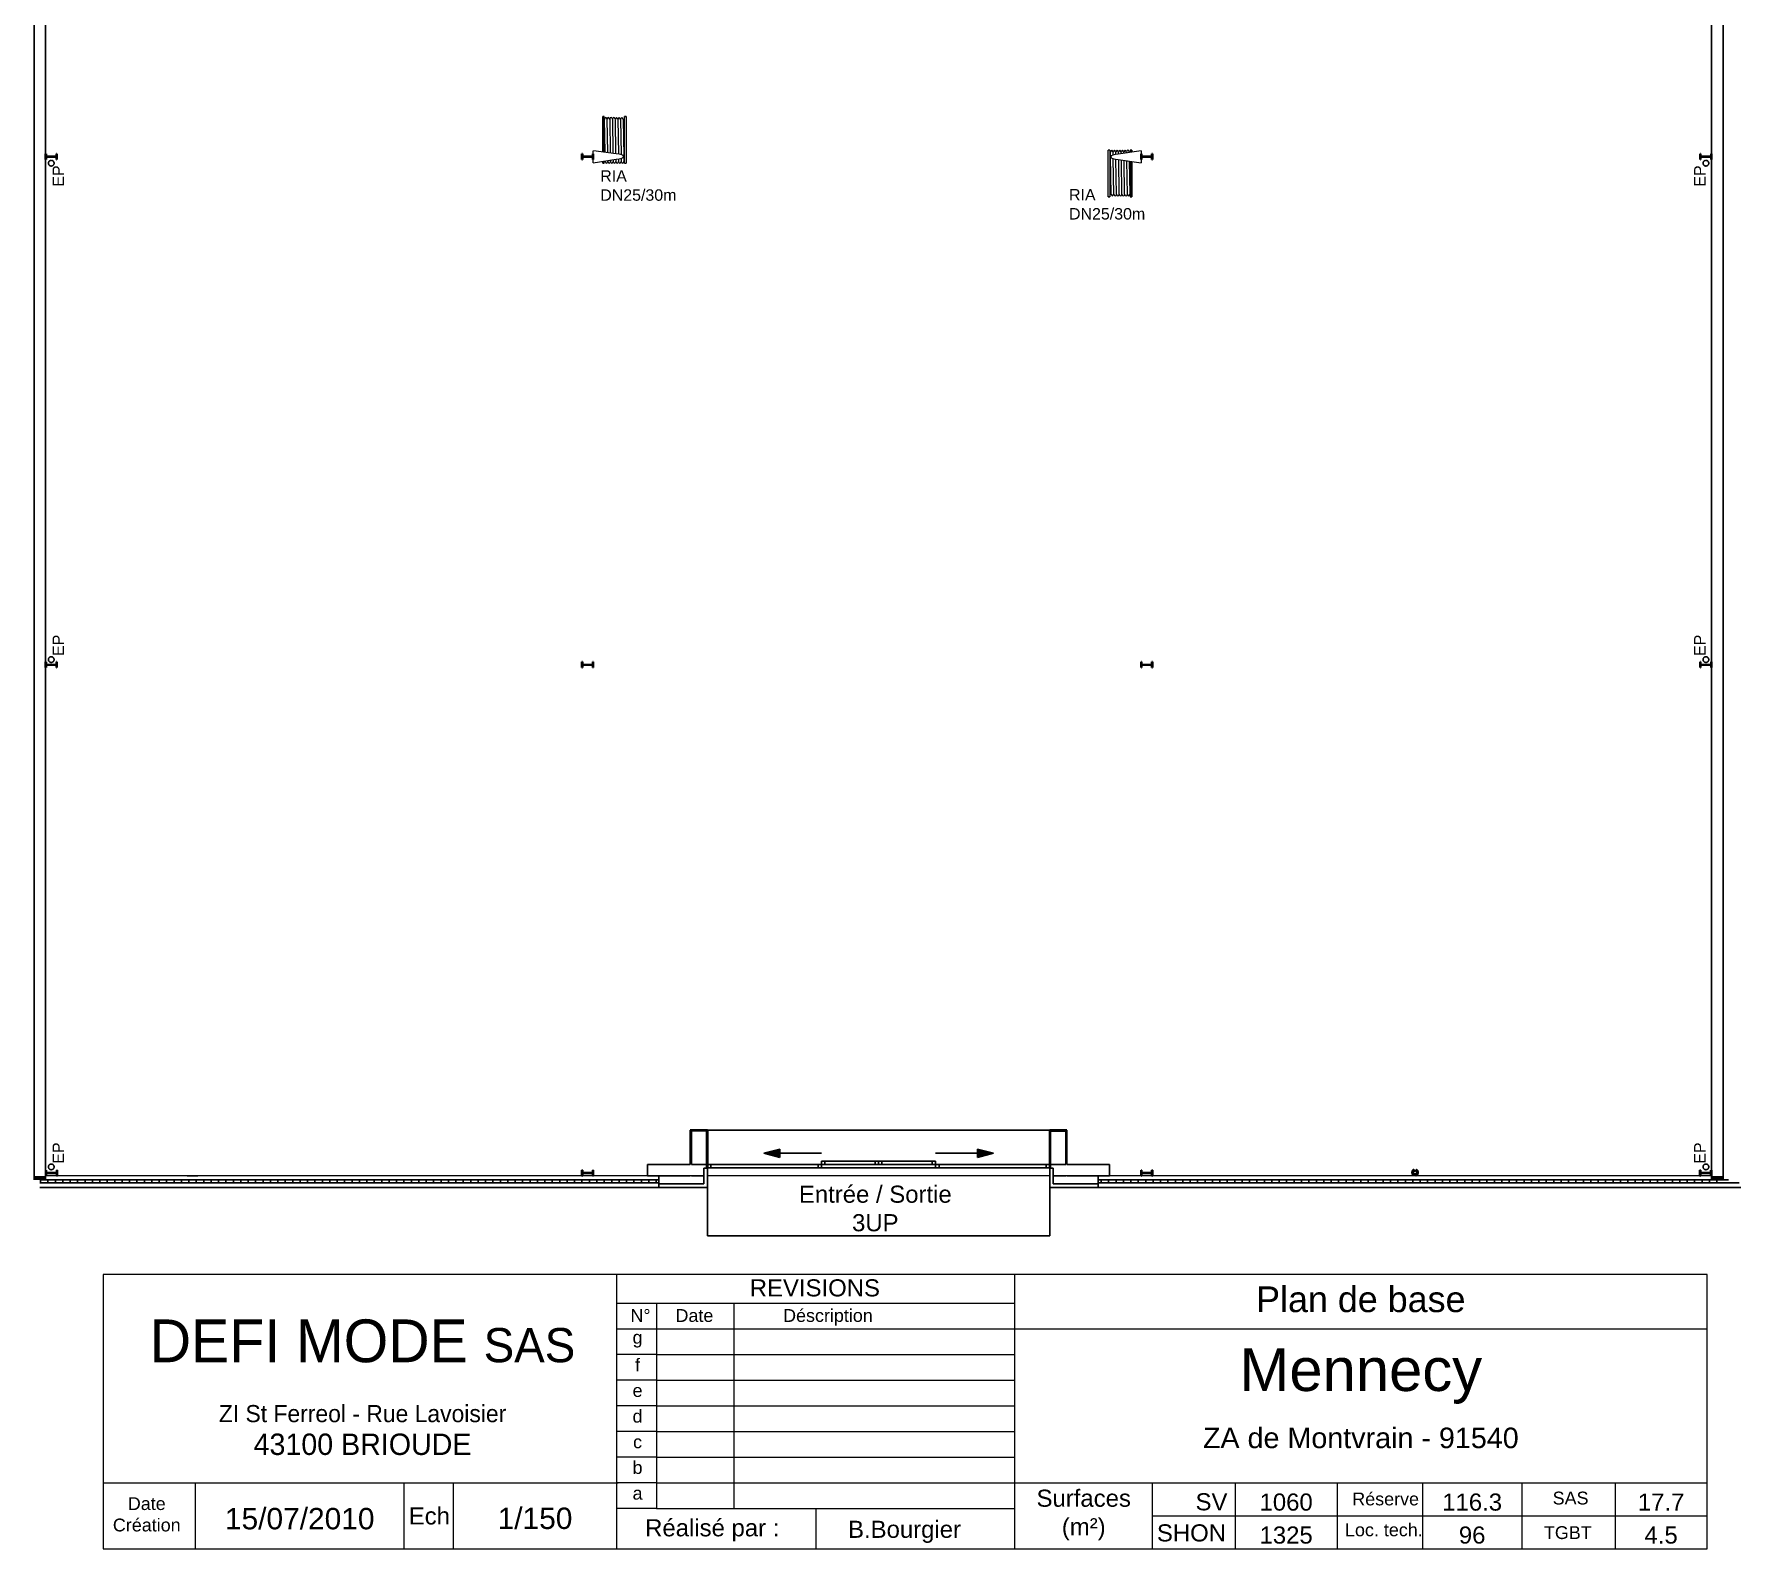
# Model space of a CAD drawing. Header units: millimetres. Extents: x 15590 to 15992, y 1055 to 1132.
# Drawn here: x 15590.28 to 15620.19, y 1063.97 to 1090.53 of the extents above; entities that cross this region are included whole.
import ezdxf
from ezdxf.enums import TextEntityAlignment as Align

# ---------------------------------------------------------------- set-up
doc = ezdxf.new("R2010")
doc.units = ezdxf.units.MM
doc.header["$MEASUREMENT"] = 0
for name, pattern in [('ACAD_ISO07W100', [3.5, 0.5, -3]), ('Court', [0.25, 0.05, -0.075, 0.05, -0.075]), ('Tirets', [0.004586, 0.002822, -0.001764]), ('Tirets courts A', [0.4, 0.2, -0.2])]:
    doc.linetypes.add(name, pattern=pattern)
doc.layers.get('0').update_dxf_attribs({"lineweight": 9})
for name, color, linetype in [('auvent 3D', 7, 'Continuous'), ('Cotation', 7, 'Continuous'), ('EP', 7, 'Continuous'), ('Gondoles.VETTI', 7, 'Continuous'), ('murs exterieurs.P', 7, 'Continuous'), ('murs interieurs.P', 7, 'Continuous'), ('structure', 7, 'Continuous'), ('texte.VETTI', 7, 'Continuous')]:
    doc.layers.add(name, color=color, linetype=linetype)
for name, color, linetype, lineweight in [('DM cloison', 7, 'Continuous', 9), ('DM Divers', 7, 'Continuous', 9), ('DM RIA', 7, 'Continuous', 9)]:
    doc.layers.add(name, color=color, linetype=linetype, lineweight=lineweight)
doc.styles.add('GENERATED_STYLE_2', font='')
doc.styles.get("Standard").update_dxf_attribs({"font": 'swiss.ttf', "height": 0.2})
doc.styles.get('GENERATED_STYLE_2').set_extended_font_data('Arial Occidental')
pattern_1 = [(90, (15581.94118, 1074.65998), (-0.13, 8e-18), []), (180, (15581.94118, 1074.65998), (-8e-18, -0.13), [])]

# ---------------------------------------------------------------- blocks, each defined once
blk = doc.blocks.new('Entrée Sortie')
at = {"layer": 'DM Divers', "insert": (49, 458), "char_height": 300, "width": 3361.04, "attachment_point": 2}
blk.add_mtext('{\\fArial|b0|i0|c0|p34;\\C1;Entrée / Sortie\\Ftxt|c0;\\P\\fArial|b0|i0|c238|p34;3UP}', dxfattribs=at)
blk = doc.blocks.new('*U44')
at = {"layer": 'DM RIA', "color": 1, "linetype": 'Continuous'}
for p, q in [((295, 809), (269, 809)), ((269, 809), (295, 809)), ((269, 809), (269, 198)), ((269, 187), (269, 809)), ((295, 184), (295, 809)), ((295, 759), (298, 759)), ((297, 758), (307, 182)), ((344, 759), (355, 176)), ((392, 760), (402, 169)), ((439, 761), (449, 163)), ((486, 759), (496, 157)), ((533, 759), (544, 152)), ((580, 759), (581, 759)), ((580, 759), (591, 142)), ((627, 759), (639, 113)), ((678, 809), (652, 809)), ((652, -11), (652, 809)), ((652, 809), (678, 809)), ((678, 809), (678, -11)), ((104, 0), (104, 209)), ((104, 0), (508, 60)), ((508, 155), (105, 209)), ((269, -11), (269, 24)), ((269, 18), (269, -11)), ((295, -11), (295, 28)), ((295, 22), (310, 22)), ((310, 31), (310, 22)), ((357, 38), (357, 22)), ((404, 44), (404, 22)), ((451, 51), (452, 22)), ((452, 22), (452, 22)), ((498, 58), (499, 22)), ((545, 64), (546, 22)), ((546, 22), (546, 22)), ((592, 74), (593, 22)), ((639, 103), (640, 22)), ((640, 22), (652, 22)), ((269, -11), (295, -11)), ((295, -11), (269, -11)), ((652, -11), (678, -11))]:
    blk.add_line(p, q, dxfattribs=at)
for centre, major_axis, start_param, end_param in [((323, 661), (-2, 128), 5.58648, 6.97989), ((370, 662), (-2, 128), 5.586496, 6.979875), ((417, 663), (-2, 128), 5.58648, 6.97989), ((464, 663), (-2, 128), 5.58648, 6.97989), ((511, 662), (-2, 128), 5.586491, 6.97988), ((558, 662), (-2, 128), 5.586496, 6.979875), ((606, 661), (-2, 128), 5.58648, 6.97989), ((601, 641), (41, 121), 5.930977, 6.635394), ((334, 119), (0, -128), 5.586483, 6.979887), ((381, 120), (0, -128), 5.586483, 6.979887), ((428, 120), (0, -128), 5.586483, 6.979887), ((475, 120), (0, -128), 5.586483, 6.979887), ((522, 120), (0, -128), 5.586483, 6.979887), ((469, 108), (170, 0), 4.940257, 7.626113), ((570, 120), (0, -128), 5.586483, 6.979887), ((617, 120), (0, -128), 5.586483, 6.979887)]:
    blk.add_ellipse(centre, major_axis=major_axis, ratio=0.287901, start_param=start_param, end_param=end_param, dxfattribs=at)
blk = doc.blocks.new('*U45')
at = {"layer": 'DM RIA', "color": 1, "linetype": 'Continuous'}
for p, q in [((-470, -809), (-470, 11)), ((-443, 11), (-470, 11)), ((-443, 11), (-443, -809)), ((104, 0), (-299, -60)), ((-60, 11), (-86, 11)), ((-86, 11), (-60, 11)), ((-86, 11), (-86, -28)), ((-60, -18), (-60, 11)), ((-60, 11), (-60, -24)), ((104, 0), (104, -209)), ((-431, -22), (-443, -22)), ((-430, -103), (-431, -22)), ((-419, -759), (-430, -113)), ((-383, -74), (-384, -22)), ((-371, -759), (-382, -142)), ((-336, -64), (-337, -22)), ((-337, -22), (-337, -22)), ((-324, -759), (-335, -152)), ((-299, -155), (104, -209)), ((-289, -58), (-290, -22)), ((-277, -759), (-288, -157)), ((-243, -22), (-243, -22)), ((-242, -51), (-243, -22)), ((-230, -761), (-240, -163)), ((-195, -44), (-196, -22)), ((-183, -760), (-193, -169)), ((-148, -38), (-148, -22)), ((-136, -759), (-146, -176)), ((-86, -22), (-101, -22)), ((-101, -31), (-101, -22)), ((-88, -758), (-98, -182)), ((-86, -184), (-86, -809)), ((-60, -187), (-60, -809)), ((-60, -809), (-60, -198)), ((-470, -809), (-443, -809)), ((-443, -809), (-470, -809)), ((-371, -759), (-372, -759)), ((-86, -759), (-89, -759)), ((-86, -809), (-60, -809)), ((-60, -809), (-86, -809))]:
    blk.add_line(p, q, dxfattribs=at)
for centre, major_axis, start_param, end_param in [((-408, -120), (0, 128), 5.586483, 6.979887), ((-361, -120), (0, 128), 5.586483, 6.979887), ((-313, -120), (0, 128), 5.586483, 6.979887), ((-266, -120), (0, 128), 5.586483, 6.979887), ((-219, -120), (0, 128), 5.586483, 6.979887), ((-172, -120), (0, 128), 5.586483, 6.979887), ((-125, -119), (0, 128), 5.586483, 6.979887), ((-260, -108), (-170, 0), 4.940257, 7.626113), ((-392, -641), (-41, -121), 5.930977, 6.635394), ((-397, -661), (2, -128), 5.58648, 6.97989), ((-349, -662), (2, -128), 5.586496, 6.979875), ((-302, -662), (2, -128), 5.586491, 6.97988), ((-255, -663), (2, -128), 5.58648, 6.97989), ((-208, -663), (2, -128), 5.58648, 6.97989), ((-161, -662), (2, -128), 5.586496, 6.979875), ((-114, -661), (2, -128), 5.58648, 6.97989)]:
    blk.add_ellipse(centre, major_axis=major_axis, ratio=0.287901, start_param=start_param, end_param=end_param, dxfattribs=at)
blk = doc.blocks.new('RIA 25 30 m')
at = {"layer": 'DM RIA', "insert": (49, 587), "char_height": 200, "width": 1661.44, "attachment_point": 1}
blk.add_mtext('{\\fArial|b0|i0|c0|p34;\\C1;RIA DN25/30m}', dxfattribs=at)
blk = doc.blocks.new('Cartouche 2009')
at = {"layer": 'DM Divers'}
for p, q in [((-9370.6, 1603), (-9370.6, 0)), ((0, 1603), (-9370.6, 1603)), ((-6368.9, 0), (-6368.9, 1603)), ((-4045.9, 1603), (-4045.9, 0)), ((0, 0), (0, 1603)), ((-6368.9, 1435.3), (-4045.9, 1435.3)), ((-6138.5, 1435.3), (-6138.5, 235.3)), ((-5686.6, 1435.3), (-5686.6, 235.3)), ((-6368.9, 1285.3), (-4045.9, 1285.3)), ((-4045.9, 1285.3), (0, 1285.3)), ((-4045.9, 1285.3), (0, 1285.3)), ((-6138.5, 1135.3), (-6368.9, 1135.3)), ((-6138.5, 1135.3), (-5686.6, 1135.3)), ((-5686.6, 1135.3), (-4045.9, 1135.3)), ((-6138.5, 985.3), (-6368.9, 985.3)), ((-6138.5, 985.3), (-5686.6, 985.3)), ((-5686.6, 985.3), (-4045.9, 985.3)), ((-6138.5, 835.3), (-6368.9, 835.3)), ((-6138.5, 835.3), (-5686.6, 835.3)), ((-5686.6, 835.3), (-4045.9, 835.3)), ((-6138.5, 685.3), (-6368.9, 685.3)), ((-6138.5, 685.3), (-5686.6, 685.3)), ((-5686.6, 685.3), (-4045.9, 685.3)), ((-6138.5, 535.3), (-6368.9, 535.3)), ((-6138.5, 535.3), (-5686.6, 535.3)), ((-5686.6, 535.3), (-4045.9, 535.3)), ((-9363.8, 385.3), (-6362.1, 385.3)), ((-8833.5, 385.3), (-8833.5, 0)), ((-7613.5, 385.3), (-7613.5, 0)), ((-7325.7, 385.3), (-7325.7, 0)), ((-6138.5, 385.3), (-6368.9, 385.3)), ((-6138.5, 385.3), (-5686.6, 385.3)), ((-5686.6, 385.3), (-4045.9, 385.3)), ((-4045.9, 385.3), (0, 385.3)), ((-4045.9, 385.3), (0, 385.3)), ((-3241.8, 385.3), (-3241.8, 0)), ((-2757, 385.3), (-2757, 0)), ((-2161.9, 385.3), (-2161.9, 0)), ((-2161.9, 385.3), (-2161.9, 0)), ((-1663.4, 385.3), (-1663.4, 0)), ((-1082, 385.3), (-1082, 0)), ((-1082, 385.3), (-1082, 0)), ((-537.7, 385.3), (-537.7, 0)), ((-6138.5, 235.3), (-6368.9, 235.3)), ((-6138.5, 235.3), (-5686.6, 235.3)), ((-5686.6, 235.3), (-4045.9, 235.3)), ((-5207.4, 235.3), (-5207.4, 0)), ((-3241.8, 192.7), (0, 192.7)), ((-2757, 192.7), (-2161.9, 192.7)), ((-1663.4, 192.7), (-1082, 192.7)), ((-537.7, 192.7), (0, 192.7)), ((-9370.6, 0), (0, 0)), ((-8833.5, 0), (-7613.5, 0)), ((-7325.7, 0), (-6368.9, 0)), ((-5207.4, 0), (-4045.9, 0)), ((-5207.4, 0), (-4045.9, 0)), ((-2757, 0), (-2161.9, 0)), ((-1663.4, 0), (-1082, 0)), ((-537.7, 0), (0, 0))]:
    blk.add_line(p, q, dxfattribs=at)
for tag, height, p in [('PLANS', 150, (-2023, 1383.6)), ('MAGASIN', 250, (-2023, 922.5)), ('ADRESSE', 120, (-2023, 588.4)), ('0000', 100, (-2459.5, 223.6)), ('0000', 100, (-1372.7, 223.6)), ('0000', 100, (-268.9, 223.6)), ('0000', 100, (-2459.5, 30.9)), ('0000', 100, (-1372.7, 30.9)), ('divers', 75, (-813.7, 57.6)), ('0000', 100, (-268.9, 30.9))]:
    blk.add_attdef(tag, text='', height=height).set_placement(p, align=Align.CENTER)
at = {"layer": 'DM Divers', "width": 4645.94, "attachment_point": 5}
for s, insert, char_height in [('\\PREVISIONS', (-5212.5, 1607.6), 100), ('N°     Date              Déscription', (-5582, 1352.2), 75), ('{\\fCastellar|b0|i0|c0|p18;\\H1.667x;DEFI MODE \\H0.7998x;SAS\\H1.25x;\\P\\H0.2x;\\P\\H2x;ZI St Ferreol - Rue Lavoisier\\H1.5x;\\P\\H0.8333x;43100 BRIOUDE}', (-7855.1, 943.6), 150), ('g', (-6248.3, 1224.7), 75), ('f', (-6248.3, 1074.7), 75), ('e', (-6248.3, 924.7), 75), ('d', (-6248.3, 774.7), 75), ('c', (-6248.3, 624.7), 75), ('b', (-6248.3, 474.7), 75), ('Date \\PCréation', (-9115.6, 201.3), 75), ('a', (-6248.3, 324.7), 75), ('{\\fArial|b0|i0|c204|p34;Surfaces}\\P(m²){\\fArial|b0|i0|c204|p34;        }', (-3641.8, 197.5), 100), ('{\\fArial|b0|i0|c204|p34;SV        }', (-2895.3, 274.2), 100), ('{\\fArial|b0|i0|c204|p34;\\H0.75x;Réserve \\H1.333x;       }', (-1878, 291), 100), ('{\\H0.75x;SAS\\fArial|b0|i0|c204|p34;\\H1.333x;      }', (-797.5, 296.2), 100), ('Ech', (-7464.7, 191.6), 100), ('{\\fArial|b0|i0|c0|p34;Réalisé par :}        ', (-5811.9, 108), 100), ('SHON{\\fArial|b0|i0|c204|p34;        }', (-3012.5, 92.5), 100), ('{\\fArial|b0|i0|c204|p34;\\H0.75x;Loc. tech\\fArial|b0|i0|c0|p34;.\\fArial|b0|i0|c204|p34; \\H1.333x;       }', (-1888.4, 110.5), 100)]:
    blk.add_mtext(s, dxfattribs=dict(at, insert=insert, char_height=char_height))
at = {"layer": 'DM Divers'}
for tag, height, p in [('00/00/0000', 50, (-5912.5, 1189)), ('00/00/0000', 50, (-5912.5, 1039)), ('00/00/0000', 50, (-5912.5, 889)), ('00/00/0000', 50, (-5912.5, 739)), ('00/00/0000', 50, (-5912.5, 589)), ('00/00/0000', 50, (-5912.5, 439)), ('00/00/0000', 50, (-5912.5, 289)), ('00/00/0000', 125, (-8222.1, 114.1)), ('0/000', 125, (-6847.3, 116.3)), ('B.Bourgier', 100, (-4688.7, 64.4))]:
    blk.add_attdef(tag, text='', height=height, dxfattribs=at).set_placement(p, align=Align.CENTER)
for p in [(-5658.6, 1188.3), (-5658.6, 1038.3), (-5658.6, 888.3), (-5658.6, 738.3), (-5658.6, 588.3), (-5658.6, 438.3), (-5658.6, 288.3)]:
    blk.add_attdef('.', p, '', height=50, dxfattribs=at)

msp = doc.modelspace()

# ---------------------------------------------------------------- hatches: boundary and pattern name
at = {"layer": 'murs exterieurs.P', "linetype": 'Continuous', "ltscale": 1000}
for points in [[(15590.279, 1070.44), (15590.379, 1070.44), (15590.379, 1070.51), (15590.279, 1070.51)], [(15590.479, 1070.51), (15590.379, 1070.51), (15590.379, 1070.44), (15590.479, 1070.44)], [(15619.679, 1070.44), (15619.779, 1070.44), (15619.779, 1070.51), (15619.679, 1070.51)], [(15619.879, 1070.51), (15619.779, 1070.51), (15619.779, 1070.44), (15619.879, 1070.44)]]:
    msp.add_hatch(color=256, dxfattribs=at).paths.add_polyline_path(points, flags=0)
h = msp.add_hatch(dxfattribs=at)
h.set_pattern_fill('ISOLANT_POLYSTYRENE_0005', color=256, scale=0.1, angle=90, style=0, pattern_type=2)
h.set_pattern_definition(pattern_1)
h.paths.add_polyline_path([(15590.379, 1070.39), (15601.229, 1070.39), (15601.229, 1070.44), (15590.379, 1070.44)], flags=0)
h = msp.add_hatch(dxfattribs=at)
h.set_pattern_fill('ISOLANT_POLYSTYRENE_0005', color=256, scale=0.1, angle=90, style=0, pattern_type=2)
h.set_pattern_definition(pattern_1)
h.paths.add_polyline_path([(15608.929, 1070.39), (15619.779, 1070.39), (15619.779, 1070.44), (15608.929, 1070.44)], flags=0)
at = {"layer": 'texte.VETTI', "linetype": 'Continuous'}
for points in [[(15603.067, 1070.907), (15603.347, 1070.832), (15603.347, 1070.982)], [(15607.091, 1070.907), (15606.812, 1070.982), (15606.812, 1070.832)]]:
    msp.add_hatch(color=256, dxfattribs=at).paths.add_polyline_path(points, flags=0)

# ---------------------------------------------------------------- linework, layer by layer
at = {"linetype": 'Continuous'}
for p, q in [((15614.516, 1070.605), (15614.446, 1070.605)), ((15614.446, 1070.535), (15614.446, 1070.605)), ((15614.516, 1070.605), (15614.516, 1070.535)), ((15614.516, 1070.535), (15614.446, 1070.535))]:
    msp.add_line(p, q, dxfattribs=at)
for p, q in [((15602.019, 1070.51), (15590.479, 1070.51)), ((15608.079, 1070.51), (15602.079, 1070.51)), ((15619.679, 1070.51), (15608.139, 1070.51))]:
    msp.add_line(p, q)
msp.add_circle((15614.481, 1070.57), 0.025, dxfattribs=at)
at = {"linetype": 'ACAD_ISO07W100', "ltscale": 0.3}
for start, end in [(102.5217, 254.534), (285.466, 74.534)]:
    msp.add_arc((15614.481, 1070.57), 0.06, start, end, dxfattribs=at)
at = {"layer": 'auvent 3D', "linetype": 'Tirets courts A', "ltscale": 1000, "flags": 128}
msp.add_lwpolyline([(15608.079, 1071.31), (15608.079, 1069.46), (15602.079, 1069.46), (15602.079, 1071.31)], close=True, dxfattribs=at)
at = {"layer": 'Cotation', "linetype": 'Continuous', "ltscale": 1000}
msp.add_line((15593.149, 1070.51), (15592.961, 1070.51), dxfattribs=at)
at = {"layer": 'EP', "linetype": 'Tirets', "ltscale": 1000}
for centre in [(15590.579, 1088.263), (15619.579, 1088.263), (15590.579, 1079.561), (15619.579, 1079.561), (15590.579, 1070.669), (15619.579, 1070.669)]:
    msp.add_circle(centre, 0.05, dxfattribs=at)
at = {"layer": 'Gondoles.VETTI', "linetype": 'Continuous', "ltscale": 1000}
for p, q in [((15590.479, 1105.86), (15590.479, 1071.28)), ((15590.479, 1071.28), (15590.479, 1105.86)), ((15619.679, 1103.3), (15619.679, 1076.7)), ((15619.679, 1076.7), (15619.679, 1103.3)), ((15619.679, 1076.7), (15619.679, 1075.7)), ((15619.679, 1075.7), (15619.679, 1076.7))]:
    msp.add_line(p, q, dxfattribs=at)
at = {"layer": 'murs exterieurs.P', "linetype": 'Court', "ltscale": 1000}
msp.add_line((15604.179, 1071.31), (15605.979, 1071.31), dxfattribs=at)
at = {"layer": 'murs exterieurs.P', "color": 31, "linetype": 'Continuous', "lineweight": 25, "ltscale": 1000}
for p, q in [((15602.079, 1070.51), (15602.079, 1070.71)), ((15608.079, 1070.51), (15608.079, 1070.71)), ((15601.229, 1070.44), (15590.379, 1070.44)), ((15601.229, 1070.44), (15601.229, 1070.51)), ((15608.929, 1070.51), (15608.929, 1070.44)), ((15619.974, 1070.44), (15608.929, 1070.44))]:
    msp.add_line(p, q, dxfattribs=at)
at = {"layer": 'murs exterieurs.P', "linetype": 'Continuous', "ltscale": 1000}
for p, q in [((15602.079, 1070.65), (15602.079, 1070.71)), ((15602.079, 1070.71), (15602.139, 1070.71)), ((15602.139, 1070.65), (15602.079, 1070.65)), ((15602.139, 1070.71), (15602.139, 1070.65)), ((15604.019, 1070.71), (15602.139, 1070.71)), ((15604.019, 1070.65), (15602.139, 1070.65)), ((15604.019, 1070.65), (15604.019, 1070.71)), ((15604.019, 1070.71), (15604.079, 1070.71)), ((15604.019, 1070.71), (15604.079, 1070.71)), ((15604.019, 1070.65), (15604.019, 1070.71)), ((15604.079, 1070.65), (15604.019, 1070.65)), ((15604.079, 1070.65), (15604.019, 1070.65)), ((15604.079, 1070.71), (15604.079, 1070.77)), ((15604.079, 1070.77), (15604.139, 1070.77)), ((15604.079, 1070.71), (15604.079, 1070.65)), ((15604.139, 1070.71), (15604.079, 1070.71)), ((15604.079, 1070.71), (15604.079, 1070.65)), ((15604.079, 1070.71), (15606.079, 1070.71)), ((15604.079, 1070.65), (15606.079, 1070.65)), ((15604.139, 1070.77), (15604.139, 1070.71)), ((15605.019, 1070.77), (15604.139, 1070.77)), ((15605.019, 1070.71), (15604.139, 1070.71)), ((15605.019, 1070.71), (15605.019, 1070.77)), ((15605.019, 1070.77), (15605.079, 1070.77)), ((15605.079, 1070.71), (15605.019, 1070.71)), ((15605.079, 1070.77), (15605.079, 1070.71)), ((15605.139, 1070.77), (15605.079, 1070.77)), ((15605.079, 1070.77), (15605.079, 1070.71)), ((15605.079, 1070.71), (15605.139, 1070.71)), ((15605.139, 1070.71), (15605.139, 1070.77)), ((15605.139, 1070.77), (15606.019, 1070.77)), ((15605.139, 1070.71), (15606.019, 1070.71)), ((15606.079, 1070.77), (15606.019, 1070.77)), ((15606.019, 1070.77), (15606.019, 1070.71)), ((15606.019, 1070.71), (15606.079, 1070.71)), ((15606.079, 1070.71), (15606.079, 1070.77)), ((15606.139, 1070.71), (15606.079, 1070.71)), ((15606.079, 1070.71), (15606.079, 1070.65)), ((15606.079, 1070.71), (15606.139, 1070.71)), ((15606.079, 1070.65), (15606.079, 1070.71)), ((15606.079, 1070.65), (15606.139, 1070.65)), ((15606.139, 1070.65), (15606.079, 1070.65)), ((15606.139, 1070.65), (15606.139, 1070.71)), ((15606.139, 1070.71), (15608.019, 1070.71)), ((15606.139, 1070.71), (15606.139, 1070.65)), ((15606.139, 1070.65), (15608.019, 1070.65)), ((15608.079, 1070.71), (15608.019, 1070.71)), ((15608.019, 1070.71), (15608.019, 1070.65)), ((15608.019, 1070.65), (15608.079, 1070.65)), ((15608.079, 1070.65), (15608.079, 1070.71)), ((15590.279, 1070.51), (15590.279, 1070.44)), ((15590.379, 1070.39), (15601.229, 1070.39)), ((15590.479, 1070.44), (15590.479, 1070.51)), ((15601.229, 1070.44), (15601.229, 1070.51)), ((15601.229, 1070.39), (15601.229, 1070.44)), ((15601.229, 1070.39), (15601.229, 1070.44)), ((15601.229, 1070.31), (15601.229, 1070.39)), ((15601.229, 1070.31), (15601.229, 1070.39)), ((15608.929, 1070.44), (15608.929, 1070.51)), ((15608.929, 1070.44), (15608.929, 1070.39)), ((15608.929, 1070.39), (15608.929, 1070.44)), ((15608.929, 1070.39), (15608.929, 1070.31)), ((15608.929, 1070.39), (15620.159, 1070.39)), ((15608.929, 1070.31), (15608.929, 1070.39)), ((15619.679, 1070.51), (15619.679, 1070.44)), ((15619.879, 1070.44), (15619.879, 1070.51))]:
    msp.add_line(p, q, dxfattribs=at)
at = {"layer": 'murs exterieurs.P', "linetype": 'Continuous', "ltscale": 1000, "flags": 128}
for points in [[(15590.279, 1115.159), (15590.279, 1070.51)], [(15590.479, 1070.51), (15590.479, 1115.159)], [(15619.679, 1096.308), (15619.679, 1070.51)], [(15619.879, 1070.51), (15619.879, 1096.308)], [(15602.069, 1070.649), (15602.019, 1070.649)], [(15602.019, 1070.649), (15602.019, 1070.37)], [(15602.079, 1070.31), (15602.079, 1070.649)], [(15608.079, 1070.649), (15608.079, 1070.31)], [(15608.139, 1070.649), (15608.089, 1070.649)], [(15608.139, 1070.37), (15608.139, 1070.649)], [(15590.379, 1070.31), (15601.229, 1070.31)], [(15602.019, 1070.37), (15601.229, 1070.37)], [(15601.229, 1070.37), (15601.229, 1070.31)], [(15601.229, 1070.31), (15602.079, 1070.31)], [(15608.079, 1070.31), (15608.929, 1070.31)], [(15608.929, 1070.37), (15608.139, 1070.37)], [(15608.929, 1070.31), (15608.929, 1070.37)], [(15608.929, 1070.31), (15620.192, 1070.31)]]:
    msp.add_lwpolyline(points, dxfattribs=at)
at = {"layer": 'murs exterieurs.P', "color": 31, "linetype": 'Continuous', "lineweight": 25, "ltscale": 1000, "flags": 128}
for points in [[(15601.779, 1070.71), (15601.029, 1070.71)], [(15601.029, 1070.71), (15601.029, 1070.51)], [(15602.079, 1070.71), (15601.799, 1070.71)], [(15608.359, 1070.71), (15608.079, 1070.71)], [(15609.129, 1070.71), (15608.379, 1070.71)], [(15609.129, 1070.51), (15609.129, 1070.71)], [(15601.029, 1070.51), (15601.779, 1070.51)], [(15601.799, 1070.51), (15602.019, 1070.51)], [(15608.139, 1070.51), (15608.359, 1070.51)], [(15608.379, 1070.51), (15609.129, 1070.51)]]:
    msp.add_lwpolyline(points, dxfattribs=at)
at = {"layer": 'murs interieurs.P', "linetype": 'Continuous', "ltscale": 1000, "flags": 128}
for points in [[(15619.679, 1075.561), (15619.679, 1075.611)], [(15619.679, 1074.561), (15619.679, 1074.611)], [(15619.679, 1073.561), (15619.679, 1073.611)], [(15619.679, 1072.561), (15619.679, 1072.611)]]:
    msp.add_lwpolyline(points, dxfattribs=at)
at = {"layer": 'murs interieurs.P', "linetype": 'Court', "ltscale": 1000, "flags": 128}
for points in [[(15601.779, 1071.315), (15601.779, 1070.71)], [(15601.799, 1070.71), (15601.799, 1071.305)], [(15608.359, 1071.3), (15608.359, 1070.71)], [(15608.379, 1070.71), (15608.379, 1071.31)]]:
    msp.add_lwpolyline(points, dxfattribs=at)
at = {"layer": 'murs interieurs.P', "color": 160, "linetype": 'Continuous', "lineweight": 35, "ltscale": 1000, "flags": 128}
for points in [[(15602.079, 1071.315), (15601.779, 1071.315)], [(15601.799, 1071.305), (15602.069, 1071.305)], [(15602.069, 1071.305), (15602.069, 1070.649)], [(15602.079, 1070.649), (15602.079, 1071.315)], [(15608.079, 1071.31), (15608.079, 1070.649)], [(15608.379, 1071.31), (15608.079, 1071.31)], [(15608.089, 1070.649), (15608.089, 1071.3)], [(15608.089, 1071.3), (15608.359, 1071.3)]]:
    msp.add_lwpolyline(points, dxfattribs=at)
at = {"layer": 'structure', "color": 160, "linetype": 'Continuous', "lineweight": 35, "ltscale": 1000}
for p, q in [((15590.479, 1088.427), (15590.488, 1088.427)), ((15590.479, 1088.327), (15590.479, 1088.427)), ((15590.488, 1088.327), (15590.479, 1088.327)), ((15590.488, 1088.427), (15590.488, 1088.385)), ((15590.488, 1088.368), (15590.488, 1088.327)), ((15590.493, 1088.38), (15590.665, 1088.38)), ((15590.665, 1088.374), (15590.493, 1088.374)), ((15590.671, 1088.385), (15590.671, 1088.427)), ((15590.671, 1088.427), (15590.679, 1088.427)), ((15590.671, 1088.327), (15590.671, 1088.368)), ((15590.679, 1088.327), (15590.671, 1088.327)), ((15590.679, 1088.427), (15590.679, 1088.327)), ((15599.888, 1088.427), (15599.879, 1088.427)), ((15599.879, 1088.427), (15599.879, 1088.327)), ((15599.879, 1088.327), (15599.888, 1088.327)), ((15599.888, 1088.385), (15599.888, 1088.427)), ((15599.888, 1088.327), (15599.888, 1088.368)), ((15600.065, 1088.38), (15599.893, 1088.38)), ((15599.893, 1088.374), (15600.065, 1088.374)), ((15600.079, 1088.427), (15600.071, 1088.427)), ((15600.071, 1088.427), (15600.071, 1088.385)), ((15600.071, 1088.368), (15600.071, 1088.327)), ((15600.071, 1088.327), (15600.079, 1088.327)), ((15600.079, 1088.327), (15600.079, 1088.427)), ((15609.688, 1088.427), (15609.679, 1088.427)), ((15609.679, 1088.427), (15609.679, 1088.327)), ((15609.679, 1088.327), (15609.688, 1088.327)), ((15609.688, 1088.385), (15609.688, 1088.427)), ((15609.688, 1088.327), (15609.688, 1088.368)), ((15609.865, 1088.38), (15609.693, 1088.38)), ((15609.693, 1088.374), (15609.865, 1088.374)), ((15609.879, 1088.427), (15609.871, 1088.427)), ((15609.871, 1088.427), (15609.871, 1088.385)), ((15609.871, 1088.368), (15609.871, 1088.327)), ((15609.871, 1088.327), (15609.879, 1088.327)), ((15609.879, 1088.327), (15609.879, 1088.427)), ((15619.487, 1088.427), (15619.479, 1088.427)), ((15619.479, 1088.427), (15619.479, 1088.327)), ((15619.479, 1088.327), (15619.487, 1088.327)), ((15619.487, 1088.385), (15619.487, 1088.427)), ((15619.487, 1088.327), (15619.487, 1088.368)), ((15619.665, 1088.38), (15619.493, 1088.38)), ((15619.493, 1088.374), (15619.665, 1088.374)), ((15619.679, 1088.427), (15619.67, 1088.427)), ((15619.67, 1088.427), (15619.67, 1088.385)), ((15619.67, 1088.368), (15619.67, 1088.327)), ((15619.67, 1088.327), (15619.679, 1088.327)), ((15619.679, 1088.327), (15619.679, 1088.427)), ((15590.479, 1079.52), (15590.488, 1079.52)), ((15590.479, 1079.42), (15590.479, 1079.52)), ((15590.488, 1079.42), (15590.479, 1079.42)), ((15590.488, 1079.52), (15590.488, 1079.478)), ((15590.488, 1079.461), (15590.488, 1079.42)), ((15590.493, 1079.472), (15590.665, 1079.472)), ((15590.665, 1079.467), (15590.493, 1079.467)), ((15590.671, 1079.478), (15590.671, 1079.52)), ((15590.671, 1079.52), (15590.679, 1079.52)), ((15590.671, 1079.42), (15590.671, 1079.461)), ((15590.679, 1079.42), (15590.671, 1079.42)), ((15590.679, 1079.52), (15590.679, 1079.42)), ((15599.888, 1079.52), (15599.879, 1079.52)), ((15599.879, 1079.52), (15599.879, 1079.42)), ((15599.879, 1079.42), (15599.888, 1079.42)), ((15599.888, 1079.478), (15599.888, 1079.52)), ((15599.888, 1079.42), (15599.888, 1079.461)), ((15600.065, 1079.472), (15599.893, 1079.472)), ((15599.893, 1079.467), (15600.065, 1079.467)), ((15600.079, 1079.52), (15600.071, 1079.52)), ((15600.071, 1079.52), (15600.071, 1079.478)), ((15600.071, 1079.461), (15600.071, 1079.42)), ((15600.071, 1079.42), (15600.079, 1079.42)), ((15600.079, 1079.42), (15600.079, 1079.52)), ((15609.688, 1079.52), (15609.679, 1079.52)), ((15609.679, 1079.52), (15609.679, 1079.42)), ((15609.679, 1079.42), (15609.688, 1079.42)), ((15609.688, 1079.478), (15609.688, 1079.52)), ((15609.688, 1079.42), (15609.688, 1079.461)), ((15609.865, 1079.472), (15609.693, 1079.472)), ((15609.693, 1079.467), (15609.865, 1079.467)), ((15609.879, 1079.52), (15609.871, 1079.52)), ((15609.871, 1079.52), (15609.871, 1079.478)), ((15609.871, 1079.461), (15609.871, 1079.42)), ((15609.871, 1079.42), (15609.879, 1079.42)), ((15609.879, 1079.42), (15609.879, 1079.52)), ((15619.487, 1079.52), (15619.479, 1079.52)), ((15619.479, 1079.52), (15619.479, 1079.42)), ((15619.479, 1079.42), (15619.487, 1079.42)), ((15619.487, 1079.478), (15619.487, 1079.52)), ((15619.487, 1079.42), (15619.487, 1079.461)), ((15619.665, 1079.472), (15619.493, 1079.472)), ((15619.493, 1079.467), (15619.665, 1079.467)), ((15619.679, 1079.52), (15619.67, 1079.52)), ((15619.67, 1079.52), (15619.67, 1079.478)), ((15619.67, 1079.461), (15619.67, 1079.42)), ((15619.67, 1079.42), (15619.679, 1079.42)), ((15619.679, 1079.42), (15619.679, 1079.52)), ((15590.483, 1070.61), (15590.492, 1070.61)), ((15590.483, 1070.51), (15590.483, 1070.61)), ((15590.492, 1070.61), (15590.492, 1070.568)), ((15590.497, 1070.562), (15590.669, 1070.562)), ((15590.675, 1070.568), (15590.675, 1070.61)), ((15590.675, 1070.61), (15590.683, 1070.61)), ((15590.683, 1070.61), (15590.683, 1070.51)), ((15599.888, 1070.612), (15599.879, 1070.612)), ((15599.879, 1070.612), (15599.879, 1070.512)), ((15599.888, 1070.571), (15599.888, 1070.612)), ((15600.065, 1070.565), (15599.893, 1070.565)), ((15600.079, 1070.612), (15600.071, 1070.612)), ((15600.071, 1070.612), (15600.071, 1070.571)), ((15600.079, 1070.512), (15600.079, 1070.612)), ((15609.688, 1070.612), (15609.679, 1070.612)), ((15609.679, 1070.612), (15609.679, 1070.512)), ((15609.688, 1070.571), (15609.688, 1070.612)), ((15609.865, 1070.565), (15609.693, 1070.565)), ((15609.879, 1070.612), (15609.871, 1070.612)), ((15609.871, 1070.612), (15609.871, 1070.571)), ((15609.879, 1070.512), (15609.879, 1070.612)), ((15619.484, 1070.61), (15619.475, 1070.61)), ((15619.475, 1070.61), (15619.475, 1070.51)), ((15619.484, 1070.568), (15619.484, 1070.61)), ((15619.661, 1070.562), (15619.489, 1070.562)), ((15619.675, 1070.61), (15619.667, 1070.61)), ((15619.667, 1070.61), (15619.667, 1070.568)), ((15619.675, 1070.51), (15619.675, 1070.61)), ((15590.492, 1070.51), (15590.483, 1070.51)), ((15590.492, 1070.551), (15590.492, 1070.51)), ((15590.669, 1070.557), (15590.497, 1070.557)), ((15590.675, 1070.51), (15590.675, 1070.551)), ((15590.683, 1070.51), (15590.675, 1070.51)), ((15599.879, 1070.512), (15599.888, 1070.512)), ((15599.888, 1070.512), (15599.888, 1070.554)), ((15599.893, 1070.56), (15600.065, 1070.56)), ((15600.071, 1070.554), (15600.071, 1070.512)), ((15600.071, 1070.512), (15600.079, 1070.512)), ((15609.679, 1070.512), (15609.688, 1070.512)), ((15609.688, 1070.512), (15609.688, 1070.554)), ((15609.693, 1070.56), (15609.865, 1070.56)), ((15609.871, 1070.554), (15609.871, 1070.512)), ((15609.871, 1070.512), (15609.879, 1070.512)), ((15619.475, 1070.51), (15619.484, 1070.51)), ((15619.484, 1070.51), (15619.484, 1070.551)), ((15619.489, 1070.557), (15619.661, 1070.557)), ((15619.667, 1070.551), (15619.667, 1070.51)), ((15619.667, 1070.51), (15619.675, 1070.51))]:
    msp.add_line(p, q, dxfattribs=at)
for centre, start, end in [((15590.493, 1088.385), 180, 270), ((15590.493, 1088.368), 90, 180), ((15590.665, 1088.385), 270, 0), ((15590.665, 1088.368), 0, 90), ((15599.893, 1088.385), 180, 270), ((15599.893, 1088.368), 90, 180), ((15600.065, 1088.385), 270, 0), ((15600.065, 1088.368), 0, 90), ((15609.693, 1088.385), 180, 270), ((15609.693, 1088.368), 90, 180), ((15609.865, 1088.385), 270, 0), ((15609.865, 1088.368), 0, 90), ((15619.493, 1088.385), 180, 270), ((15619.493, 1088.368), 90, 180), ((15619.665, 1088.385), 270, 0), ((15619.665, 1088.368), 0, 90), ((15590.493, 1079.478), 180, 270), ((15590.493, 1079.461), 90, 180), ((15590.665, 1079.478), 270, 0), ((15590.665, 1079.461), 0, 90), ((15599.893, 1079.478), 180, 270), ((15599.893, 1079.461), 90, 180), ((15600.065, 1079.478), 270, 0), ((15600.065, 1079.461), 0, 90), ((15609.693, 1079.478), 180, 270), ((15609.693, 1079.461), 90, 180), ((15609.865, 1079.478), 270, 0), ((15609.865, 1079.461), 0, 90), ((15619.493, 1079.478), 180, 270), ((15619.493, 1079.461), 90, 180), ((15619.665, 1079.478), 270, 0), ((15619.665, 1079.461), 0, 90), ((15590.497, 1070.568), 180, 270), ((15590.669, 1070.568), 270, 0), ((15599.893, 1070.571), 180, 270), ((15600.065, 1070.571), 270, 0), ((15609.693, 1070.571), 180, 270), ((15609.865, 1070.571), 270, 0), ((15619.489, 1070.568), 180, 270), ((15619.661, 1070.568), 270, 0), ((15590.497, 1070.551), 90, 180), ((15590.669, 1070.551), 0, 90), ((15599.893, 1070.554), 90, 180), ((15600.065, 1070.554), 0, 90), ((15609.693, 1070.554), 90, 180), ((15609.865, 1070.554), 0, 90), ((15619.489, 1070.551), 90, 180), ((15619.661, 1070.551), 0, 90)]:
    msp.add_arc(centre, 0.0056, start, end, dxfattribs=at)
at = {"layer": 'texte.VETTI', "linetype": 'Continuous', "ltscale": 1000}
for p, q in [((15603.067, 1070.907), (15603.347, 1070.982)), ((15603.067, 1070.907), (15603.347, 1070.832)), ((15603.347, 1070.982), (15603.347, 1070.832)), ((15604.079, 1070.907), (15603.347, 1070.907)), ((15606.079, 1070.907), (15606.812, 1070.907)), ((15607.091, 1070.907), (15606.812, 1070.982)), ((15606.812, 1070.832), (15606.812, 1070.982)), ((15607.091, 1070.907), (15606.812, 1070.832))]:
    msp.add_line(p, q, dxfattribs=at)

# ---------------------------------------------------------------- block references
at = {"layer": 'DM cloison', "xscale": 0.001, "yscale": 0.001, "zscale": 0.001}
for name, p in [('*U44', (15599.975, 1088.272)), ('*U45', (15609.575, 1088.481)), ('RIA 25 30 m', (15600.152, 1087.551)), ('RIA 25 30 m', (15608.368, 1087.222)), ('Entrée Sortie', (15604.973, 1069.882))]:
    msp.add_blockref(name, p, dxfattribs=at)
at = {"layer": 'DM cloison'}
ref = msp.add_blockref('Cartouche 2009', (15619.6, 1063.973), dxfattribs=dict(at, xscale=0.003, yscale=0.003, zscale=0.003))
ref.add_attrib('00/00/0000', '15/07/2010', dxfattribs={"layer": 'DM Divers', "height": 0.375}).set_placement((15594.934, 1064.315), align=Align.CENTER)
ref.add_attrib('0/000', '1/150', dxfattribs={"layer": 'DM Divers', "height": 0.375}).set_placement((15599.058, 1064.321), align=Align.CENTER)
ref.add_attrib('B.Bourgier', 'B.Bourgier', dxfattribs={"layer": 'DM Divers', "height": 0.3}).set_placement((15605.534, 1064.166), align=Align.CENTER)
ref.add_attrib('0000', '1060', dxfattribs={"layer": '0', "height": 0.3}).set_placement((15612.222, 1064.643), align=Align.CENTER)
ref.add_attrib('0000', '1325', dxfattribs={"layer": '0', "height": 0.3}).set_placement((15612.222, 1064.065), align=Align.CENTER)
ref.add_attrib('0000', '116.3', dxfattribs={"layer": '0', "height": 0.3}).set_placement((15615.482, 1064.643), align=Align.CENTER)
ref.add_attrib('0000', '96', dxfattribs={"layer": '0', "height": 0.3}).set_placement((15615.482, 1064.065), align=Align.CENTER)
ref.add_attrib('0000', '17.7', dxfattribs={"layer": '0', "height": 0.3}).set_placement((15618.794, 1064.643), align=Align.CENTER)
ref.add_attrib('0000', '4.5', dxfattribs={"layer": '0', "height": 0.3}).set_placement((15618.794, 1064.065), align=Align.CENTER)
ref.add_attrib('PLANS', 'Plan de base', dxfattribs={"layer": '0', "height": 0.45}).set_placement((15613.531, 1068.123), align=Align.CENTER)
ref.add_attrib('MAGASIN', 'Mennecy', dxfattribs={"layer": '0', "height": 0.75}).set_placement((15613.531, 1066.74), align=Align.CENTER)
ref.add_attrib('ADRESSE', 'ZA de Montvrain - 91540', dxfattribs={"layer": '0', "height": 0.36}).set_placement((15613.531, 1065.738), align=Align.CENTER)
ref.add_attrib('divers', 'TGBT', dxfattribs={"layer": '0', "height": 0.225}).set_placement((15617.159, 1064.145), align=Align.CENTER)

# ---------------------------------------------------------------- texts
at = {"layer": 'EP', "linetype": 'Continuous', "char_height": 0.2, "attachment_point": 5, "rotation": 90, "style": 'GENERATED_STYLE_2'}
for insert in [(15590.703, 1088.038), (15619.472, 1088.038), (15590.703, 1079.811), (15619.472, 1079.811), (15590.703, 1070.911), (15619.472, 1070.911)]:
    msp.add_mtext('{EP}', dxfattribs=dict(at, insert=insert))

doc.saveas('drawing.dxf')
